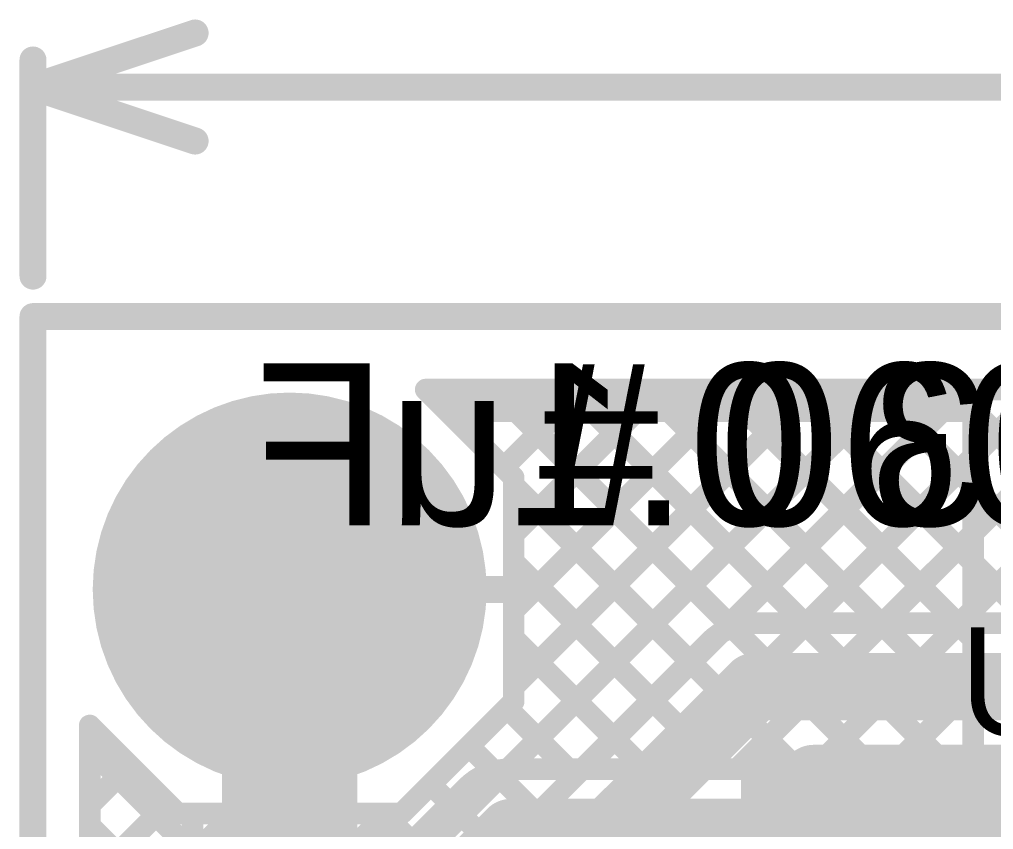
# Model space of a CAD drawing. Header units: millimetres. Extents: x 0.84 to 3.69, y 1.83 to 3.72.
# Drawn here: x 0.996 to 1.3565, y 3.4171 to 3.717 of the extents above; entities that cross this region are included whole.
import ezdxf

# ---------------------------------------------------------------- set-up
doc = ezdxf.new("R2010")
doc.units = ezdxf.units.MM
doc.header["$MEASUREMENT"] = 0
for name, color, linetype in [('BottomLayer', 5, 'Continuous'), ('BottomOverlay', 54, 'Continuous'), ('BottomSolder', 6, 'Continuous'), ('Mechanical1', 6, 'Continuous'), ('Mechanical2', 216, 'Continuous'), ('MultiLayer', 9, 'Continuous'), ('PadHoleLayer', 156, 'Continuous'), ('TopLayer', 1, 'Continuous'), ('TopOverlay', 2, 'Continuous'), ('TopPaste', 8, 'Continuous'), ('TopSolder', 216, 'Continuous')]:
    doc.layers.add(name, color=color, linetype=linetype)

# ---------------------------------------------------------------- blocks, each defined once
blk = doc.blocks.new('SOT_223_34')
at = {"layer": 'TopLayer'}
for points in [[(-0.0748, 0.08071), (0.0748, 0.08071), (-0.0748, 0.15945), (0.0748, 0.15945)], [(-0.12008, -0.15945), (-0.06102, -0.15945), (-0.12008, -0.08071), (-0.06102, -0.08071)], [(-0.02953, -0.15945), (0.02953, -0.15945), (-0.02953, -0.08071), (0.02953, -0.08071)], [(0.06102, -0.15945), (0.12008, -0.15945), (0.06102, -0.08071), (0.12008, -0.08071)]]:
    blk.add_solid(points, dxfattribs=at)
at = {"layer": 'TopOverlay', "const_width": 0.01}
for points in [[(-0.132, 0.071), (-0.132, -0.072)], [(-0.132, 0.071), (0.132, 0.071)], [(0.132, 0.071), (0.132, -0.072)], [(-0.132, -0.072), (0.132, -0.072)]]:
    blk.add_lwpolyline(points, dxfattribs=at)
at = {"layer": 'TopOverlay'}
for points, const_width in [([(-0.1345, 0.071, 1), (-0.1295, 0.071, 1)], 0.005), ([(-0.1345, 0.071, 1), (-0.1295, 0.071, 1)], 0.005), ([(0.1295, 0.071, 1), (0.1345, 0.071, 1)], 0.005), ([(0.1295, 0.071, 1), (0.1345, 0.071, 1)], 0.005), ([(-0.1345, -0.072, 1), (-0.1295, -0.072, 1)], 0.005), ([(-0.1345, -0.072, 1), (-0.1295, -0.072, 1)], 0.005), ([(0.1295, -0.072, 1), (0.1345, -0.072, 1)], 0.005), ([(0.1295, -0.072, 1), (0.1345, -0.072, 1)], 0.005), ([(-0.133, -0.11, 1), (-0.149, -0.11, 1)], 0.01969), ([(-0.15392, -0.11, 1), (-0.14408, -0.11, 1)], 0.00984), ([(-0.13792, -0.11, 1), (-0.12808, -0.11, 1)], 0.00984)]:
    blk.add_lwpolyline(points, format="xyb", close=True, dxfattribs=dict(at, const_width=const_width))
at = {"layer": 'TopPaste'}
for points in [[(-0.0748, 0.08071), (0.0748, 0.08071), (-0.0748, 0.15945), (0.0748, 0.15945)], [(-0.12008, -0.15945), (-0.06102, -0.15945), (-0.12008, -0.08071), (-0.06102, -0.08071)], [(-0.02953, -0.15945), (0.02953, -0.15945), (-0.02953, -0.08071), (0.02953, -0.08071)], [(0.06102, -0.15945), (0.12008, -0.15945), (0.06102, -0.08071), (0.12008, -0.08071)]]:
    blk.add_solid(points, dxfattribs=at)
at = {"layer": 'TopSolder'}
for points in [[(-0.0788, 0.07671), (0.0788, 0.07671), (-0.0788, 0.16345), (0.0788, 0.16345)], [(-0.12408, -0.16345), (-0.05702, -0.16345), (-0.12408, -0.07671), (-0.05702, -0.07671)], [(-0.03353, -0.16345), (0.03353, -0.16345), (-0.03353, -0.07671), (0.03353, -0.07671)], [(0.05702, -0.16345), (0.12408, -0.16345), (0.05702, -0.07671), (0.12408, -0.07671)]]:
    blk.add_solid(points, dxfattribs=at)

msp = doc.modelspace()

# ---------------------------------------------------------------- linework, layer by layer
at = {"layer": 'BottomLayer'}
for points, const_width in [([(1.11581, 3.37855), (1.31726, 3.58)], 0.008), ([(1.14635, 3.58), (2.52129, 3.58)], 0.008), ([(1.14635, 3.58), (1.1789, 3.54745)], 0.008), ([(1.16109, 3.56526), (1.17584, 3.58)], 0.008), ([(1.17176, 3.58), (1.25975, 3.49201)], 0.008), ([(1.17523, 3.55111), (1.20412, 3.58)], 0.008), ([(1.1789, 3.49821), (1.26069, 3.58)], 0.008), ([(1.1789, 3.52649), (1.2324, 3.58)], 0.008), ([(1.1789, 3.46992), (1.28897, 3.58)], 0.008), ([(1.20004, 3.58), (1.28654, 3.4935)], 0.008), ([(1.22833, 3.58), (1.31483, 3.4935)], 0.008), ([(1.25534, 3.4898), (1.34554, 3.58)], 0.008), ([(1.25661, 3.58), (1.34311, 3.4935)], 0.008), ([(1.2849, 3.58), (1.3714, 3.4935)], 0.008), ([(1.28733, 3.4935), (1.37383, 3.58)], 0.008), ([(1.31318, 3.58), (1.39968, 3.4935)], 0.008), ([(1.31561, 3.4935), (1.40211, 3.58)], 0.008), ([(1.34147, 3.58), (1.42797, 3.4935)], 0.008), ([(1.34389, 3.4935), (1.43039, 3.58)], 0.008), ([(1.1789, 3.46455), (1.1789, 3.54745)], 0.008), ([(1.1789, 3.54458), (1.24412, 3.47935)], 0.008), ([(1.1789, 3.51629), (1.22998, 3.46521)], 0.008), ([(1.096, 3.506), (1.1749, 3.506)], 0.01), ([(1.096, 3.4271), (1.096, 3.506)], 0.01), ([(1.268, 3.4935), (1.69042, 3.4935)], 0.008), ([(1.14332, 3.37855), (1.25137, 3.4866)], 0.008), ([(1.1789, 3.48801), (1.21584, 3.45107)], 0.008), ([(1.10563, 3.30763), (1.268, 3.47)], 0.025), ([(1.268, 3.47), (1.95825, 3.47)], 0.025), ([(1.13745, 3.4231), (1.1789, 3.46455)], 0.008), ([(1.17648, 3.46214), (1.20169, 3.43693)], 0.008), ([(1.022, 3.45565), (1.05455, 3.4231)], 0.008), ([(1.022, 3.387), (1.022, 3.45565)], 0.008), ([(1.022, 3.44692), (1.09037, 3.37855)], 0.008), ([(1.16234, 3.448), (1.18755, 3.42279)], 0.008), ([(1.195, 3.341), (1.29, 3.436)], 0.025), ([(1.29, 3.436), (1.947, 3.436)], 0.025), ([(1.022, 3.42616), (1.03674, 3.44091)], 0.008), ([(1.1482, 3.43385), (1.17341, 3.40864)], 0.008), ([(1.022, 3.39788), (1.05089, 3.42677)], 0.008), ([(1.03096, 3.37855), (1.07551, 3.4231)], 0.008), ([(1.05455, 3.4231), (1.13745, 3.4231)], 0.008), ([(1.05924, 3.37855), (1.10379, 3.4231)], 0.008), ([(1.0741, 3.4231), (1.11865, 3.37855)], 0.008), ([(1.08752, 3.37855), (1.13207, 3.4231)], 0.008), ([(1.10238, 3.4231), (1.14513, 3.38036)], 0.008), ([(1.13067, 3.4231), (1.15927, 3.3945)], 0.008), ([(1.022, 3.41863), (1.06208, 3.37855)], 0.008)]:
    msp.add_lwpolyline(points, dxfattribs=dict(at, const_width=const_width))
for points, const_width in [([(1.14435, 3.58, 1), (1.14835, 3.58, 1)], 0.004), ([(1.14435, 3.58, 1), (1.14835, 3.58, 1)], 0.004), ([(1.16976, 3.58, 1), (1.17376, 3.58, 1)], 0.004), ([(1.17384, 3.58, 1), (1.17784, 3.58, 1)], 0.004), ([(1.19804, 3.58, 1), (1.20204, 3.58, 1)], 0.004), ([(1.20212, 3.58, 1), (1.20612, 3.58, 1)], 0.004), ([(1.22633, 3.58, 1), (1.23033, 3.58, 1)], 0.004), ([(1.2304, 3.58, 1), (1.2344, 3.58, 1)], 0.004), ([(1.25461, 3.58, 1), (1.25861, 3.58, 1)], 0.004), ([(1.25869, 3.58, 1), (1.26269, 3.58, 1)], 0.004), ([(1.2829, 3.58, 1), (1.2869, 3.58, 1)], 0.004), ([(1.28697, 3.58, 1), (1.29097, 3.58, 1)], 0.004), ([(1.31118, 3.58, 1), (1.31518, 3.58, 1)], 0.004), ([(1.31526, 3.58, 1), (1.31926, 3.58, 1)], 0.004), ([(1.33947, 3.58, 1), (1.34347, 3.58, 1)], 0.004), ([(1.34354, 3.58, 1), (1.34754, 3.58, 1)], 0.004), ([(1.06155, 3.506, 1), (1.13045, 3.506, 1)], 0.0689), ([(1.15909, 3.56526, 1), (1.16309, 3.56526, 1)], 0.004), ([(1.17323, 3.55111, 1), (1.17723, 3.55111, 1)], 0.004), ([(1.1769, 3.54745, 1), (1.1809, 3.54745, 1)], 0.004), ([(1.1769, 3.54745, 1), (1.1809, 3.54745, 1)], 0.004), ([(1.1769, 3.54458, 1), (1.1809, 3.54458, 1)], 0.004), ([(1.1769, 3.52649, 1), (1.1809, 3.52649, 1)], 0.004), ([(1.1769, 3.51629, 1), (1.1809, 3.51629, 1)], 0.004), ([(1.0935, 3.506, 1), (1.0985, 3.506, 1)], 0.005), ([(1.0935, 3.506, 1), (1.0985, 3.506, 1)], 0.005), ([(1.1724, 3.506, 1), (1.1774, 3.506, 1)], 0.005), ([(1.1769, 3.49821, 1), (1.1809, 3.49821, 1)], 0.004), ([(1.266, 3.4935, 1), (1.27, 3.4935, 1)], 0.004), ([(1.266, 3.4935, 1), (1.27, 3.4935, 1)], 0.004), ([(1.266, 3.4935, 1), (1.27, 3.4935, 1)], 0.004), ([(1.28454, 3.4935, 1), (1.28854, 3.4935, 1)], 0.004), ([(1.28533, 3.4935, 1), (1.28933, 3.4935, 1)], 0.004), ([(1.31283, 3.4935, 1), (1.31683, 3.4935, 1)], 0.004), ([(1.31361, 3.4935, 1), (1.31761, 3.4935, 1)], 0.004), ([(1.34111, 3.4935, 1), (1.34511, 3.4935, 1)], 0.004), ([(1.34189, 3.4935, 1), (1.34589, 3.4935, 1)], 0.004), ([(1.25334, 3.4898, 1), (1.25734, 3.4898, 1)], 0.004), ([(1.25775, 3.49201, 1), (1.26175, 3.49201, 1)], 0.004), ([(1.1769, 3.48801, 1), (1.1809, 3.48801, 1)], 0.004), ([(1.24937, 3.4866, 1), (1.25337, 3.4866, 1)], 0.004), ([(1.24937, 3.4866, 1), (1.25337, 3.4866, 1)], 0.004), ([(1.24938, 3.48662, 1), (1.25338, 3.48662, 1)], 0.004), ([(1.24212, 3.47935, 1), (1.24612, 3.47935, 1)], 0.004), ([(1.26175, 3.47, 1), (1.27425, 3.47, 1)], 0.0125), ([(1.26175, 3.47, 1), (1.27425, 3.47, 1)], 0.0125), ([(1.1769, 3.46992, 1), (1.1809, 3.46992, 1)], 0.004), ([(1.1769, 3.46455, 1), (1.1809, 3.46455, 1)], 0.004), ([(1.1769, 3.46455, 1), (1.1809, 3.46455, 1)], 0.004), ([(1.22798, 3.46521, 1), (1.23198, 3.46521, 1)], 0.004), ([(1.17448, 3.46214, 1), (1.17848, 3.46214, 1)], 0.004), ([(1.02, 3.45565, 1), (1.024, 3.45565, 1)], 0.004), ([(1.02, 3.45565, 1), (1.024, 3.45565, 1)], 0.004), ([(1.21384, 3.45107, 1), (1.21784, 3.45107, 1)], 0.004), ([(1.02, 3.44692, 1), (1.024, 3.44692, 1)], 0.004), ([(1.16034, 3.448, 1), (1.16434, 3.448, 1)], 0.004), ([(1.28375, 3.436, 1), (1.29625, 3.436, 1)], 0.0125), ([(1.28375, 3.436, 1), (1.29625, 3.436, 1)], 0.0125), ([(1.03474, 3.44091, 1), (1.03874, 3.44091, 1)], 0.004), ([(1.19969, 3.43693, 1), (1.20369, 3.43693, 1)], 0.004), ([(1.1462, 3.43385, 1), (1.1502, 3.43385, 1)], 0.004), ([(1.0935, 3.4271, 1), (1.0985, 3.4271, 1)], 0.005), ([(1.02, 3.42616, 1), (1.024, 3.42616, 1)], 0.004), ([(1.04889, 3.42677, 1), (1.05289, 3.42677, 1)], 0.004), ([(1.05255, 3.4231, 1), (1.05655, 3.4231, 1)], 0.004), ([(1.05255, 3.4231, 1), (1.05655, 3.4231, 1)], 0.004), ([(1.0721, 3.4231, 1), (1.0761, 3.4231, 1)], 0.004), ([(1.07351, 3.4231, 1), (1.07751, 3.4231, 1)], 0.004), ([(1.10038, 3.4231, 1), (1.10438, 3.4231, 1)], 0.004), ([(1.10179, 3.4231, 1), (1.10579, 3.4231, 1)], 0.004), ([(1.12867, 3.4231, 1), (1.13267, 3.4231, 1)], 0.004), ([(1.13007, 3.4231, 1), (1.13407, 3.4231, 1)], 0.004), ([(1.13545, 3.4231, 1), (1.13945, 3.4231, 1)], 0.004), ([(1.13545, 3.4231, 1), (1.13945, 3.4231, 1)], 0.004), ([(1.18555, 3.42279, 1), (1.18955, 3.42279, 1)], 0.004), ([(1.02, 3.41863, 1), (1.024, 3.41863, 1)], 0.004)]:
    msp.add_lwpolyline(points, format="xyb", close=True, dxfattribs=dict(at, const_width=const_width))
at = {"layer": 'BottomLayer', "const_width": 0.008}
for points in [[(1.25137, 3.4866, -0.199188), (1.268, 3.4935)], [(1.25138, 3.48662, -0.198912), (1.268, 3.4935)]]:
    msp.add_lwpolyline(points, format="xyb", dxfattribs=at)
at = {"layer": 'BottomSolder', "const_width": 0.0729}
msp.add_lwpolyline([(1.05955, 3.506, 1), (1.13245, 3.506, 1)], format="xyb", close=True, dxfattribs=at)
at = {"layer": 'Mechanical1', "const_width": 0.01}
for points in [[(1.001, 3.692), (1.061, 3.712)], [(1.001, 3.622), (1.001, 3.702)], [(1.001, 3.692), (1.061, 3.672)], [(1.001, 3.692), (1.97259, 3.692)]]:
    msp.add_lwpolyline(points, dxfattribs=at)
at = {"layer": 'Mechanical1', "const_width": 0.005}
for points in [[(1.0585, 3.712, 1), (1.0635, 3.712, 1)], [(0.9985, 3.702, 1), (1.0035, 3.702, 1)], [(0.9985, 3.692, 1), (1.0035, 3.692, 1)], [(0.9985, 3.692, 1), (1.0035, 3.692, 1)], [(0.9985, 3.692, 1), (1.0035, 3.692, 1)], [(1.0585, 3.672, 1), (1.0635, 3.672, 1)], [(0.9985, 3.622, 1), (1.0035, 3.622, 1)]]:
    msp.add_lwpolyline(points, format="xyb", close=True, dxfattribs=at)
at = {"layer": 'Mechanical2', "const_width": 0.01}
for points in [[(1.001, 3.411), (1.001, 3.607)], [(1.001, 3.607), (3.548, 3.607)]]:
    msp.add_lwpolyline(points, dxfattribs=at)
at = {"layer": 'Mechanical2', "const_width": 0.005}
msp.add_lwpolyline([(0.9985, 3.607, 1), (1.0035, 3.607, 1)], format="xyb", close=True, dxfattribs=at)
msp.add_lwpolyline([(0.9985, 3.607, 1), (1.0035, 3.607, 1)], format="xyb", close=True, dxfattribs=at)
at = {"layer": 'MultiLayer', "const_width": 0.0689}
msp.add_lwpolyline([(1.06155, 3.506, 1), (1.13045, 3.506, 1)], format="xyb", close=True, dxfattribs=at)
at = {"layer": 'PadHoleLayer', "const_width": 0.04921}
msp.add_lwpolyline([(1.07139, 3.506, 1), (1.12061, 3.506, 1)], format="xyb", close=True, dxfattribs=at)
at = {"layer": 'TopLayer'}
for points, const_width in [([(1.06155, 3.506, 1), (1.13045, 3.506, 1)], 0.0689), ([(1.15235, 3.572, 1), (1.15635, 3.572, 1)], 0.004), ([(1.15235, 3.572, 1), (1.15635, 3.572, 1)], 0.004), ([(1.16584, 3.572, 1), (1.16984, 3.572, 1)], 0.004), ([(1.17776, 3.572, 1), (1.18176, 3.572, 1)], 0.004), ([(1.19412, 3.572, 1), (1.19812, 3.572, 1)], 0.004), ([(1.20604, 3.572, 1), (1.21004, 3.572, 1)], 0.004), ([(1.2224, 3.572, 1), (1.2264, 3.572, 1)], 0.004), ([(1.23433, 3.572, 1), (1.23833, 3.572, 1)], 0.004), ([(1.25069, 3.572, 1), (1.25469, 3.572, 1)], 0.004), ([(1.26261, 3.572, 1), (1.26661, 3.572, 1)], 0.004), ([(1.27897, 3.572, 1), (1.28297, 3.572, 1)], 0.004), ([(1.2909, 3.572, 1), (1.2949, 3.572, 1)], 0.004), ([(1.30726, 3.572, 1), (1.31126, 3.572, 1)], 0.004), ([(1.31918, 3.572, 1), (1.32318, 3.572, 1)], 0.004), ([(1.33554, 3.572, 1), (1.33954, 3.572, 1)], 0.004), ([(1.347, 3.572, 1), (1.351, 3.572, 1)], 0.004), ([(1.347, 3.572, 1), (1.351, 3.572, 1)], 0.004), ([(1.15909, 3.56526, 1), (1.16309, 3.56526, 1)], 0.004), ([(1.347, 3.55517, 1), (1.351, 3.55517, 1)], 0.004), ([(1.17323, 3.55111, 1), (1.17723, 3.55111, 1)], 0.004), ([(1.1769, 3.54745, 1), (1.1809, 3.54745, 1)], 0.004), ([(1.1769, 3.54745, 1), (1.1809, 3.54745, 1)], 0.004), ([(1.1769, 3.54458, 1), (1.1809, 3.54458, 1)], 0.004), ([(1.347, 3.54418, 1), (1.351, 3.54418, 1)], 0.004), ([(1.0835, 3.506, 1), (1.1085, 3.506, 1)], 0.025), ([(1.1769, 3.52649, 1), (1.1809, 3.52649, 1)], 0.004), ([(1.347, 3.52689, 1), (1.351, 3.52689, 1)], 0.004), ([(1.1769, 3.51629, 1), (1.1809, 3.51629, 1)], 0.004), ([(1.347, 3.5159, 1), (1.351, 3.5159, 1)], 0.004), ([(1.0935, 3.506, 1), (1.0985, 3.506, 1)], 0.005), ([(1.1724, 3.506, 1), (1.1774, 3.506, 1)], 0.005), ([(1.1769, 3.49821, 1), (1.1809, 3.49821, 1)], 0.004), ([(1.347, 3.49861, 1), (1.351, 3.49861, 1)], 0.004), ([(1.1769, 3.48801, 1), (1.1809, 3.48801, 1)], 0.004), ([(1.347, 3.48761, 1), (1.351, 3.48761, 1)], 0.004), ([(1.1769, 3.46992, 1), (1.1809, 3.46992, 1)], 0.004), ([(1.347, 3.47032, 1), (1.351, 3.47032, 1)], 0.004), ([(1.1769, 3.46455, 1), (1.1809, 3.46455, 1)], 0.004), ([(1.1769, 3.46455, 1), (1.1809, 3.46455, 1)], 0.004), ([(1.17448, 3.46214, 1), (1.17848, 3.46214, 1)], 0.004), ([(1.347, 3.45933, 1), (1.351, 3.45933, 1)], 0.004), ([(1.02, 3.45565, 1), (1.024, 3.45565, 1)], 0.004), ([(1.02, 3.45565, 1), (1.024, 3.45565, 1)], 0.004), ([(1.02, 3.44692, 1), (1.024, 3.44692, 1)], 0.004), ([(1.16034, 3.448, 1), (1.16434, 3.448, 1)], 0.004), ([(1.03474, 3.44091, 1), (1.03874, 3.44091, 1)], 0.004), ([(1.17472, 3.43947, 1), (1.17872, 3.43947, 1)], 0.004), ([(1.176, 3.4395, 1), (1.18, 3.4395, 1)], 0.004), ([(1.176, 3.4395, 1), (1.18, 3.4395, 1)], 0.004), ([(1.176, 3.4395, 1), (1.18, 3.4395, 1)], 0.004), ([(1.19712, 3.4395, 1), (1.20112, 3.4395, 1)], 0.004), ([(1.20304, 3.4395, 1), (1.20704, 3.4395, 1)], 0.004), ([(1.22541, 3.4395, 1), (1.22941, 3.4395, 1)], 0.004), ([(1.23133, 3.4395, 1), (1.23533, 3.4395, 1)], 0.004), ([(1.25369, 3.4395, 1), (1.25769, 3.4395, 1)], 0.004), ([(1.25961, 3.4395, 1), (1.26361, 3.4395, 1)], 0.004), ([(1.28198, 3.4395, 1), (1.28598, 3.4395, 1)], 0.004), ([(1.28789, 3.4395, 1), (1.29189, 3.4395, 1)], 0.004), ([(1.31026, 3.4395, 1), (1.31426, 3.4395, 1)], 0.004), ([(1.31618, 3.4395, 1), (1.32018, 3.4395, 1)], 0.004), ([(1.33854, 3.4395, 1), (1.34254, 3.4395, 1)], 0.004), ([(1.34446, 3.4395, 1), (1.34846, 3.4395, 1)], 0.004), ([(1.347, 3.44204, 1), (1.351, 3.44204, 1)], 0.004), ([(1.347, 3.4395, 1), (1.351, 3.4395, 1)], 0.004), ([(1.347, 3.4395, 1), (1.351, 3.4395, 1)], 0.004), ([(1.1697, 3.43864, 1), (1.1737, 3.43864, 1)], 0.004), ([(1.1462, 3.43385, 1), (1.1502, 3.43385, 1)], 0.004), ([(1.15937, 3.4326, 1), (1.16337, 3.4326, 1)], 0.004), ([(1.15937, 3.4326, 1), (1.16337, 3.4326, 1)], 0.004), ([(1.15938, 3.43262, 1), (1.16338, 3.43262, 1)], 0.004), ([(1.02, 3.42616, 1), (1.024, 3.42616, 1)], 0.004), ([(1.04889, 3.42677, 1), (1.05289, 3.42677, 1)], 0.004), ([(1.15341, 3.42664, 1), (1.15741, 3.42664, 1)], 0.004), ([(1.17175, 3.416, 1), (1.18425, 3.416, 1)], 0.0125), ([(1.17175, 3.416, 1), (1.18425, 3.416, 1)], 0.0125), ([(1.05255, 3.4231, 1), (1.05655, 3.4231, 1)], 0.004), ([(1.05255, 3.4231, 1), (1.05655, 3.4231, 1)], 0.004), ([(1.058, 3.4231, 1), (1.062, 3.4231, 1)], 0.004), ([(1.058, 3.4231, 1), (1.062, 3.4231, 1)], 0.004), ([(1.13, 3.4231, 1), (1.134, 3.4231, 1)], 0.004), ([(1.13, 3.4231, 1), (1.134, 3.4231, 1)], 0.004), ([(1.13, 3.42177, 1), (1.134, 3.42177, 1)], 0.004), ([(1.13545, 3.4231, 1), (1.13945, 3.4231, 1)], 0.004), ([(1.13545, 3.4231, 1), (1.13945, 3.4231, 1)], 0.004), ([(1.02, 3.41863, 1), (1.024, 3.41863, 1)], 0.004)]:
    msp.add_lwpolyline(points, format="xyb", close=True, dxfattribs=dict(at, const_width=const_width))
for points, const_width in [([(1.15435, 3.572), (1.349, 3.572)], 0.008), ([(1.15435, 3.572), (1.1789, 3.54745)], 0.008), ([(1.16109, 3.56526), (1.16784, 3.572)], 0.008), ([(1.17523, 3.55111), (1.19612, 3.572)], 0.008), ([(1.17672, 3.43947), (1.30926, 3.572)], 0.008), ([(1.1789, 3.49821), (1.25269, 3.572)], 0.008), ([(1.1789, 3.46992), (1.28097, 3.572)], 0.008), ([(1.1789, 3.52649), (1.2244, 3.572)], 0.008), ([(1.17976, 3.572), (1.31226, 3.4395)], 0.008), ([(1.20504, 3.4395), (1.33754, 3.572)], 0.008), ([(1.20804, 3.572), (1.34054, 3.4395)], 0.008), ([(1.23633, 3.572), (1.349, 3.45933)], 0.008), ([(1.26461, 3.572), (1.349, 3.48761)], 0.008), ([(1.2929, 3.572), (1.349, 3.5159)], 0.008), ([(1.32118, 3.572), (1.349, 3.54418)], 0.008), ([(1.349, 3.4395), (1.349, 3.572)], 0.008), ([(1.23333, 3.4395), (1.349, 3.55517)], 0.008), ([(1.1789, 3.46455), (1.1789, 3.54745)], 0.008), ([(1.1789, 3.54458), (1.28398, 3.4395)], 0.008), ([(1.096, 2.577), (1.096, 3.506)], 0.05), ([(1.26161, 3.4395), (1.349, 3.52689)], 0.008), ([(1.1789, 3.51629), (1.25569, 3.4395)], 0.008), ([(1.096, 3.506), (1.1749, 3.506)], 0.01), ([(1.28989, 3.4395), (1.349, 3.49861)], 0.008), ([(1.1789, 3.48801), (1.22741, 3.4395)], 0.008), ([(1.31818, 3.4395), (1.349, 3.47032)], 0.008), ([(1.13745, 3.4231), (1.1789, 3.46455)], 0.008), ([(1.17648, 3.46214), (1.19912, 3.4395)], 0.008), ([(1.022, 3.387), (1.022, 3.45565)], 0.008), ([(1.022, 3.45565), (1.05455, 3.4231)], 0.008), ([(1.022, 3.44692), (1.06, 3.40892)], 0.008), ([(1.16234, 3.448), (1.1717, 3.43864)], 0.008), ([(1.022, 3.42616), (1.03674, 3.44091)], 0.008), ([(1.178, 3.4395), (1.349, 3.4395)], 0.008), ([(1.34646, 3.4395), (1.349, 3.44204)], 0.008), ([(1.1324, 3.40363), (1.16137, 3.4326)], 0.008), ([(1.1482, 3.43385), (1.15541, 3.42664)], 0.008), ([(1.022, 3.39788), (1.05089, 3.42677)], 0.008), ([(1.149, 3.387), (1.178, 3.416)], 0.025), ([(1.178, 3.416), (1.461, 3.416)], 0.025), ([(1.05455, 3.4231), (1.06, 3.4231)], 0.008), ([(1.06, 3.31965), (1.06, 3.4231)], 0.008), ([(1.132, 3.4231), (1.13745, 3.4231)], 0.008), ([(1.132, 3.40322), (1.132, 3.4231)], 0.008), ([(1.132, 3.42177), (1.14127, 3.4125)], 0.008), ([(1.022, 3.41863), (1.06, 3.38063)], 0.008)]:
    msp.add_lwpolyline(points, dxfattribs=dict(at, const_width=const_width))
at = {"layer": 'TopLayer', "const_width": 0.008}
for points in [[(1.16137, 3.4326, -0.199188), (1.178, 3.4395)], [(1.16138, 3.43262, -0.198912), (1.178, 3.4395)]]:
    msp.add_lwpolyline(points, format="xyb", dxfattribs=at)
at = {"layer": 'TopSolder', "const_width": 0.0729}
msp.add_lwpolyline([(1.05955, 3.506, 1), (1.13245, 3.506, 1)], format="xyb", close=True, dxfattribs=at)

# ---------------------------------------------------------------- block references
at = {"rotation": 90}
msp.add_blockref('SOT_223_34', (1.339, 3.308), dxfattribs=at)

# ---------------------------------------------------------------- texts
at = {"layer": 'BottomOverlay', "text_generation_flag": 2}
msp.add_text('# 0603 0.1uF', height=0.06, rotation=360, dxfattribs=at).set_placement((1.556, 3.5297))
at = {"layer": 'TopOverlay'}
msp.add_text('# 0603 0.1uF', height=0.06, rotation=360, dxfattribs=at).set_placement((1.188, 3.5297))
msp.add_text('U3', height=0.04, dxfattribs=at).set_placement((1.344, 3.452))

doc.saveas('drawing.dxf')
